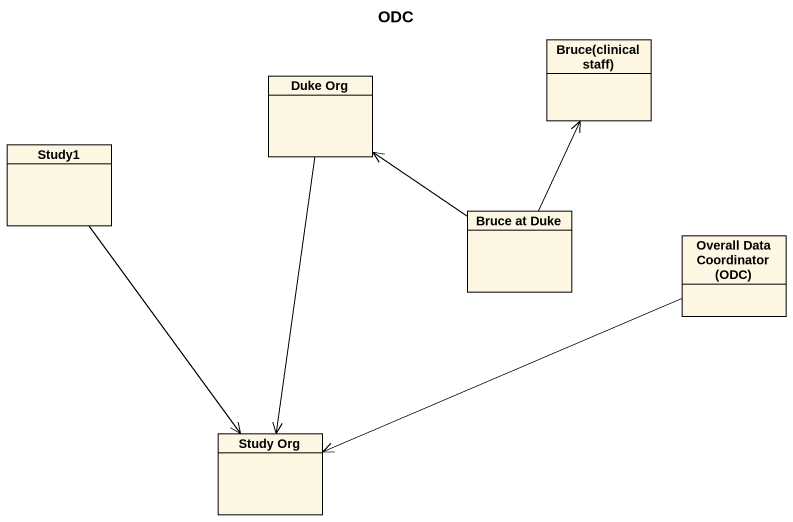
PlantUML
@startuml
title ODC
hide circle
hide empty members
class "Bruce(clinical staff)" as Bruce_clinical_staff
class "Duke Org" as Duke_Org
class Study1
class "Bruce at Duke" as Bruce_at_Duke
class "Overall Data Coordinator (ODC)" as Overall_Data_Coordinator_ODC
class "Study Org" as Study_Org
Bruce_clinical_staff <-- Bruce_at_Duke
Duke_Org <-- Bruce_at_Duke
Duke_Org --> Study_Org
Study1 --> Study_Org
Overall_Data_Coordinator_ODC -left-> Study_Org
@enduml
